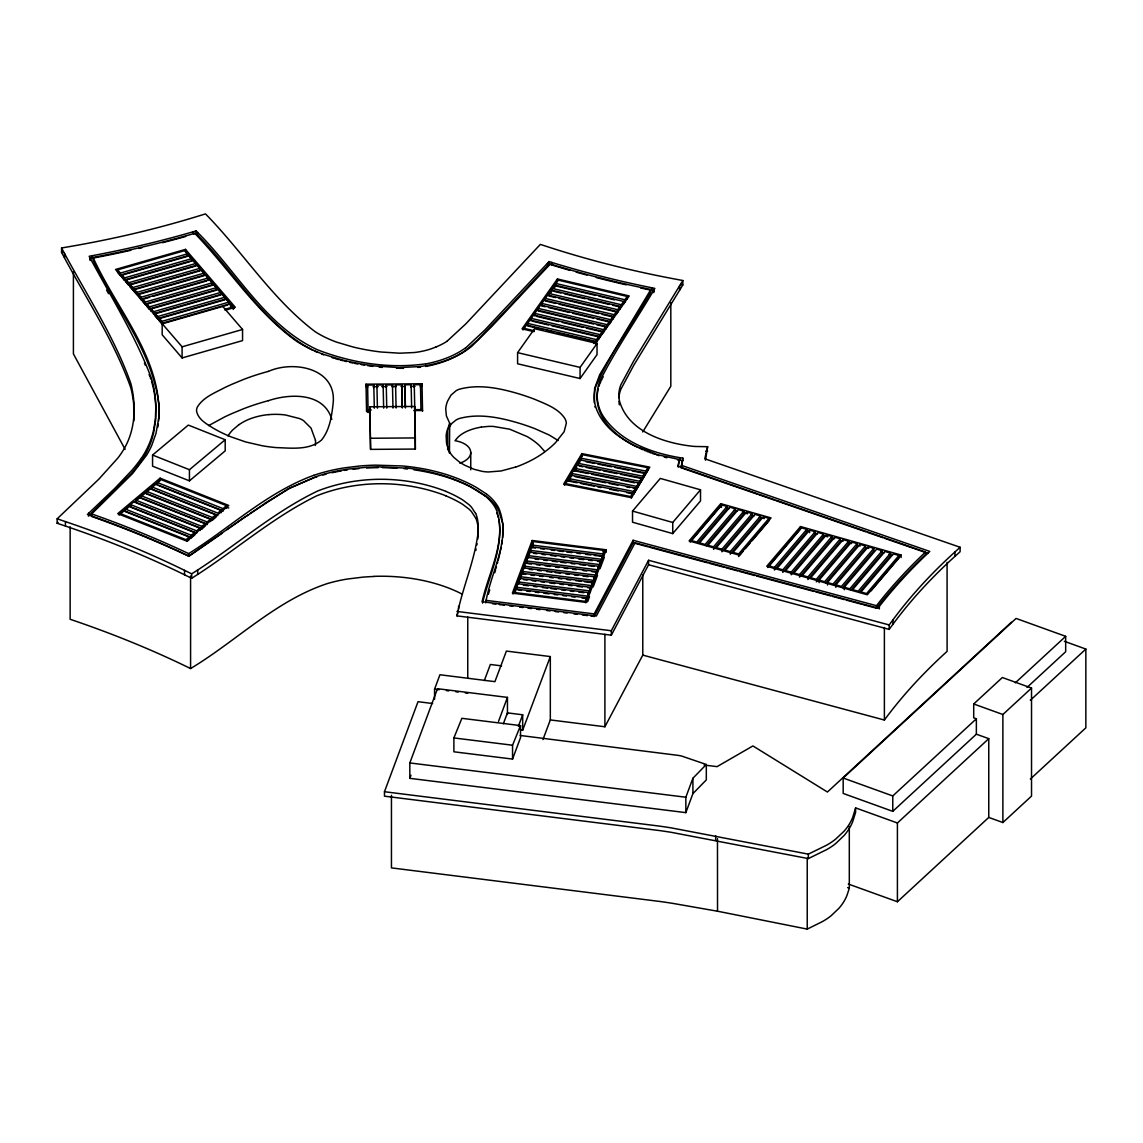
<?xml version="1.0" encoding="UTF-8"?>
<svg xmlns="http://www.w3.org/2000/svg" width="1143" height="1143" viewBox="0 0 1143 1143"><rect width="100%" height="100%" fill="white"/><g stroke="black" fill="none" stroke-linecap="round" stroke-linejoin="round"><path stroke-width="1.5" d="M158.977 414.995L158.848 403.35M158.848 418.024L158.977 412.452M133.86 420.981L133.674 404.193A331.056 191.138 0 0 0 132.731 396.835L131.759 391.749A208.155 120.172 0 0 0 130.688 387.477C113.671 339.728 85.168 297.037 61.579 252.432L61.579 247.988L70.723 246.402A700.902 404.665 0 0 0 197.125 216.47L205.483 213.898C243.03 252.074 272.148 299.195 315.139 331.684A101.227 58.45 0 0 0 336.928 342.243L352.93 346.958A143.547 82.867 0 0 0 381.19 352.015L399.636 353.201L414.08 352.544A54.092 31.232 0 0 0 431.111 348.844L435.883 347.043M158.634 421.053L158.848 415.481M158.634 418.509L155.948 433.568L151.733 445.427A198.982 114.886 0 0 1 146.533 455.3L132.488 473.616L91.683 513.921L91.683 516.465A864.722 499.248 0 0 1 188.666 556.17L247.917 514.95M502.677 537.696L502.806 523.694L498.791 510.678A78.153 45.12 0 0 0 486.246 496.333M157.877 427.096L158.305 424.082M502.349 540.268L501.691 544.382M476.917 544.897L477.117 543.725M501.12 547.483L500.477 550.569M475.831 550.426L476.131 548.969M855.607 807.901L852.849 816.988A105.042 60.65 0 0 1 844.22 831.047L835.676 839.105A78.253 45.177 0 0 1 826.646 845.177L808.33 854.135L671.155 827.861A454.157 262.204 0 0 0 659.625 826.132L384.477 791.728L384.477 796.171L659.625 830.575A454.157 262.204 0 0 1 671.155 832.304L808.33 858.593L826.646 849.62A78.253 45.177 0 0 0 835.69 843.563L844.134 835.462A105.042 60.65 0 0 0 852.778 821.417L855.607 812.344L855.607 807.901L897.412 822.989L988.766 738.664L976.365 734.192L892.769 811.344L843.177 793.442L843.177 778.026L1016.084 618.434L1065.676 636.337L1065.676 651.739L1026.957 687.486M153.533 430.74L155.562 418.038L155.819 405.236A369.646 213.412 0 0 0 155.462 399.579L155.334 398.193A310.096 179.037 0 0 0 154.005 388.763A250.946 144.875 0 0 0 151.162 377.704C135.088 335.085 110.657 296.251 89.154 256.275L92.112 255.718A721.447 416.523 0 0 0 193.338 231.729L196.096 230.929C236.372 270.191 264.662 325.598 317.654 349.872C351.715 362.974 389.306 369.018 425.61 363.831M153.533 433.283L155.562 420.581L155.819 407.78A369.646 213.412 0 0 0 155.462 402.122L155.334 400.736A310.096 179.037 0 0 0 154.005 391.292A250.946 144.875 0 0 0 151.533 381.391M500.134 552.112L499.434 555.198M598.203 388.991C591.703 415.566 615.42 437.169 637.423 447.17M158.634 402.865C151.848 350.101 114.972 306.91 93.069 259.961L93.069 257.432A724.562 418.324 0 0 0 194.739 233.343C229.229 268.848 256.232 312.525 296.966 341.5A124.973 72.152 0 0 0 323.84 354.473L343.071 360.174A167.564 96.741 0 0 0 376.418 366.117L398.978 367.575L418.809 366.632A78.981 45.606 0 0 0 443.341 361.359L446.799 360.131A90.54 52.278 0 0 0 471.902 346.143L491.49 326.784L550.326 264.004A724.591 418.338 0 0 0 650.867 289.508L650.867 292.036C633.093 323.898 610.062 353.201 595.66 386.848C589.145 407.322 604.718 427.411 621.292 437.855A128.259 74.052 0 0 0 636.194 446.384L658.082 454.828L679.442 459.529L677.842 466.187L925.501 552.026L925.501 554.569A831.047 479.803 0 0 0 876.481 608.219L862.979 604.59M678.242 467.073L679.442 459.529M682.914 458.172L681.214 467.801L682.914 458.172C652.782 453.528 619.492 441.97 602.39 414.952C596.403 404.493 595.289 391.206 600.361 380.148C616.348 348.372 636.88 319.068 654.853 288.407L651.896 287.807A721.49 416.552 0 0 1 551.783 262.433L549.054 261.59L484.818 330.027L465.715 347.901M447.099 341.185L465.815 323.883L540.325 244.416L548.611 247.088A700.93 404.679 0 0 0 673.713 278.806L682.814 280.521L633.951 360.488L620.835 384.862A84.811 48.963 0 0 0 618.834 396.178A99.184 57.264 0 0 0 619.349 400.407C627.693 431.797 665.126 443.498 693.958 446.399A56.336 32.518 0 0 0 697.273 446.513L707.646 446.713L704.76 458.757L960.106 547.268L960.106 551.712L954.948 556.37A807.187 466.03 0 0 0 892.926 624.264L889.183 629.393L648.567 564.742L648.567 560.284L889.183 624.95L892.969 619.82A807.187 466.03 0 0 1 954.976 551.94L960.106 547.268M705.474 460.2L707.646 446.713M499.034 556.855L498.205 560.156M849.306 826.36L849.306 888.297L846.949 895.426A98.384 56.807 0 0 1 839.019 908.214L831.161 915.686A72.538 41.877 0 0 1 822.446 921.572L807.229 929.102L717.533 911.214L717.475 838.662M497.348 563.456L497.776 561.799M496.005 568.4L496.448 566.757M494.79 572.714L495.591 569.843M488.39 594.26L489.704 589.959M681.214 465.258L929.802 551.426L928.159 552.969A827.946 478.003 0 0 0 879.324 606.419L878.053 608.09L635.051 542.782L596.346 616.006L482.132 601.718C488.447 572.272 507.121 540.882 496.634 510.321M482.532 602.975C489.133 575.772 503.349 548.126 498.905 519.451M485.732 602.875C490.418 572.286 511.821 539.467 498.791 508.149A78.153 45.12 0 0 0 486.246 493.805M648.567 564.742L611.319 635.194L456.957 615.877C462.072 589.388 473.402 563.928 477.474 536.939A245.659 141.832 0 0 0 478.103 531.324L478.26 526.623M456.957 615.877L457.757 613.32M515.536 467.073L501.091 470.973L488.375 471.973A27.789 16.045 0 0 1 482.089 471.345L473.988 469.273L464.815 465.258A63.136 36.447 0 0 1 458.672 461.429L453.957 457.486A50.263 29.018 0 0 1 449.499 451.728L447.027 445.141A114.686 66.208 0 0 1 446.47 442.341L446.156 435.769A64.494 37.233 0 0 1 447.685 429.096L449.685 423.196L446.384 415.938L445.741 408.937A71.538 41.305 0 0 1 447.57 401.15L450.956 395.149L456.228 390.606A17.974 10.373 0 0 1 459.486 389.177C479.374 383.791 500.405 388.334 519.679 394.106A179.522 103.642 0 0 1 534.995 399.421C545.725 404.079 558.184 408.265 564.885 418.524A31.918 18.431 0 0 1 566.328 423.267L564.128 431.74L555.369 442.827A135.846 78.424 0 0 1 545.454 451.385A110.385 63.737 0 0 1 515.607 467.144M449.442 453.214L449.685 423.196M598.946 386.463L599.389 385.191M384.477 791.728L418.024 701.688L432.611 703.516M434.569 699.387L434.569 689.129L439.926 674.756L494.919 681.657L506.392 651.081L550.326 656.568L550.326 719.933L542.954 739.564M520.236 735.478L678.599 755.437A35.376 20.417 0 0 1 681.657 756.066L706.317 764.481L692.915 778.226L692.915 793.628L685.843 812.63L409.823 778.34L409.823 762.938L437.483 688.7L507.449 697.387L507.449 714.504M409.823 778.34L410.966 775.254M498.519 721.376L507.449 697.387M503.363 723.748L507.421 712.875L522.68 714.789L522.68 730.191L520.779 729.948M512.55 759.081L520.522 737.664L520.522 725.605L461.872 718.318L453.885 737.935L453.885 751.794L512.55 759.081L512.55 745.222L520.522 725.605M685.843 812.63L685.843 797.228L692.915 778.226M532.152 540.496L512.378 593.16L586.402 602.432L606.176 549.769L532.152 540.496L532.152 543.039L512.993 594.06M515.55 588.974L514.236 592.474L585.202 601.361L586.53 597.846L515.55 588.974L515.55 591.502M517.093 587.416L516.207 589.759L517.522 583.702L588.502 592.588L587.188 598.632L581.987 597.989M519.508 580.973L518.179 584.487L519.508 578.429L590.474 587.316L589.159 593.374L590.474 587.316M520.165 579.215L521.479 573.172L592.46 582.058L591.145 588.102L587.673 587.673M525.609 574.386L522.137 573.957L523.465 567.9L594.431 576.786L593.117 582.83L584.459 581.758M524.994 566.342L524.123 568.685L525.437 562.642L596.417 571.514L595.089 577.572L596.417 571.514M527.409 557.37L526.094 563.413L527.409 557.37L598.389 566.256L597.075 572.3L591.874 571.657M528.08 558.155L529.395 552.098L600.361 560.984L599.046 567.042L600.361 560.984M530.923 550.54L530.052 552.883L531.366 546.84L602.347 555.712L601.032 561.77L597.56 561.342M535.495 548.054L532.024 547.626L533.352 541.568L604.318 550.455L603.004 556.498L594.346 555.427M522.137 573.957L523.023 571.614M532.024 547.626L533.352 544.111M484.318 680.571L490.361 664.483L501.591 665.869M518.336 726.362L522.68 714.789M522.68 730.191L550.326 656.568M587.188 598.632L588.502 592.588M591.145 588.102L592.46 582.058M593.117 582.83L594.431 576.786M597.075 572.3L598.389 566.256M601.032 561.77L602.347 555.712M603.004 556.498L604.318 550.455M585.645 602.732L586.53 597.846M587.631 601.675L589.488 596.746M593.188 586.873L597.518 575.343M599.989 568.757L604.318 557.241M599.861 383.948L600.904 381.448M601.475 380.205L602.032 379.033M602.604 377.876L603.204 376.719M590.817 616.02L594.203 616.448L594.203 613.905L633.122 540.282L876.495 605.69A831.047 479.803 0 0 1 925.516 552.04M594.203 616.448L633.122 542.825L633.122 540.282M611.319 635.194L611.319 630.75L648.567 560.284M550.326 719.933L604.904 726.762L642.78 655.11L642.78 575.029M448.813 427.782L451.742 423.496L456.228 419.895A17.974 10.373 0 0 1 459.486 418.467C479.374 413.08 500.405 417.624 519.679 423.396A179.522 103.642 0 0 1 534.995 428.711L549.412 435.126L558.141 440.541M581.858 453.614L563.599 484.189L631.565 497.705L649.81 467.144L581.858 453.614L581.858 456.157L564.513 485.189M577.172 482.775L568.628 481.074L568.628 478.531L570.657 475.131L635.665 488.075L635.665 490.618L633.636 494.019L626.793 492.647M571.671 475.974L571.671 473.431L573.7 470.044L638.708 482.975L638.708 485.518L636.68 488.918L633.265 488.232M588.402 473.602L574.715 470.887L574.715 468.344L576.729 464.944L641.752 477.888L641.752 480.431L639.723 483.818L639.723 481.289L641.752 477.888M577.744 465.787L577.744 463.244L579.772 459.857L644.795 472.788L644.795 475.331L642.766 478.731L620.52 474.302M580.787 460.7L580.787 458.157L582.816 454.757L647.838 467.701L647.838 470.23L645.809 473.631L632.122 470.916M568.628 481.074L569.971 478.803M574.715 470.887L576.729 467.487M632.636 493.176L630.607 496.562L565.585 483.632L567.614 480.231L632.636 493.176L631.279 497.977M633.636 494.019L633.636 491.476L635.665 488.075M636.68 488.918L636.68 486.375L638.708 482.975M642.766 478.731L642.766 476.188L644.795 472.788M645.809 473.631L645.809 471.087L647.838 467.701M642.737 431.954L670.812 386.248L670.812 302.609M650.867 289.508L599.661 374.747L594.631 388.42L594.346 402.793M682.814 280.521L682.814 284.964L633.951 364.931L620.835 389.306A84.811 48.963 0 0 0 618.906 397.693M141.503 457.943L138.989 461.501A280.435 161.906 0 0 1 131.374 470.902L114.757 488.39L87.382 514.521L90.054 515.464A861.622 497.448 0 0 1 186.695 555.012L189.066 556.141L222.399 533.095M141.503 460.486L138.989 464.029A280.435 161.906 0 0 1 131.374 473.431L88.411 516.107M595.917 342.971L629.25 295.951L557.413 278.963L522.037 328.841L534.01 331.67M523.051 329.956L558.255 280.135L627.221 296.437L627.221 298.98M517.593 352.644L534.567 328.713L597.032 343.486L597.032 354.616L580.072 378.533L517.593 363.774L517.593 352.644L580.072 367.403L597.032 343.486M593.831 343.543L595.403 341.328L526.423 325.012M556.912 332.827L596.575 342.2L596.575 339.657L598.932 336.328L529.966 320.026M551.84 325.798L600.118 337.214L600.118 334.67L602.475 331.341L533.495 315.039M586.402 328.155L603.647 332.227L603.647 329.684L606.004 326.355L537.039 310.053M596.846 324.798L607.19 327.241L607.19 324.698L609.548 321.369L540.568 305.067M596.932 318.997L610.719 322.255L610.719 319.711L613.077 316.382L544.111 300.08M602.19 314.411L614.262 317.268L614.262 314.725L616.62 311.396L547.64 295.094M559.17 298.423L617.791 312.282L617.791 309.739L620.149 306.41L551.183 290.108L551.183 292.651M612.705 305.252L621.335 307.296L621.335 304.752L623.692 301.423L554.726 285.121L554.726 287.665M624.864 302.309L624.864 299.766L627.221 296.437M632.536 511.078L660.311 478.417L700.516 489.804L700.516 500.934L672.741 533.595L632.536 522.208L632.536 511.078L672.741 522.465L700.516 489.804M720.776 503.663L689.1 540.925L739.378 555.169L771.054 517.908L720.776 503.663L720.776 506.206L690.229 542.125M721.49 504.863L691.186 540.51L696.773 542.096L727.077 506.449L721.49 504.863L721.49 507.406M697.887 543.311L727.077 508.992L727.077 506.449M735.449 508.821L705.145 544.468L699.559 542.882L729.863 507.249L735.449 508.821L735.449 511.364L706.274 545.682M743.836 511.207L713.532 546.84L707.946 545.254L738.249 509.621L743.836 511.207L743.836 513.736L713.532 549.383M721.905 549.212L752.208 513.578L746.622 511.993L716.318 547.64L721.905 549.212L721.905 551.755L752.208 516.122L752.208 513.578M730.277 551.598L760.595 515.95L755.009 514.364L724.691 550.012L730.277 551.598L730.277 554.126L760.595 518.493L760.595 515.95M738.664 553.969L768.968 518.322L763.381 516.736L733.077 552.383L738.664 553.969L738.664 556.512L743.15 551.226M745.393 548.583L749.894 543.311M752.137 540.668L768.968 520.865L768.968 518.322M800.529 526.552L766.739 566.285L867.294 594.774L901.07 555.041L800.529 526.552L800.529 529.08L767.867 567.5M774.411 567.457L806.829 529.323L801.243 527.752L768.825 565.871L774.411 567.457L774.411 570L806.829 531.866L806.829 529.323M809.615 530.123L777.197 568.242L782.784 569.828L815.202 531.709L809.615 530.123L809.615 532.667M791.17 572.2L823.589 534.081L818.002 532.495L785.584 570.628L791.17 572.2L791.17 574.743L823.589 536.624L823.589 534.081M799.543 574.586L831.961 536.453L826.375 534.867L793.956 573L799.543 574.586L799.543 577.115L831.961 538.996L831.961 536.453M807.93 576.958L840.348 538.824L834.761 537.239L802.343 575.372L807.93 576.958L807.93 579.501L840.348 541.368L840.348 538.824M848.72 541.211L816.302 579.33L810.716 577.744L843.134 539.625L848.72 541.211L848.72 543.739L816.302 581.873M819.102 582.659L819.102 580.115L851.521 541.996L857.107 543.582L857.107 546.125L825.803 582.93M857.107 543.582L824.689 581.701L819.102 580.115M827.475 585.03L827.475 582.501L859.893 544.368L865.48 545.954L865.48 548.497L834.176 585.302M865.48 545.954L833.061 584.073L827.475 582.501M835.862 587.416L835.862 584.873L868.266 546.74L873.852 548.326L873.852 550.869L842.562 587.673M873.852 548.326L841.434 586.459L835.862 584.873M844.234 589.788L844.234 587.245L876.652 549.126L882.239 550.697L882.239 553.241L850.935 590.059M882.239 550.697L849.82 588.831L844.234 587.245M890.611 553.083L858.193 591.202L852.607 589.617L885.025 551.497L890.611 553.083L890.611 555.612L859.322 592.431M898.998 555.455L866.58 593.574L860.993 591.988L893.412 553.869L898.998 555.455L898.998 557.998L871.052 590.86M549.054 261.59L549.054 264.119L506.778 309.382L477.503 340.043L465.715 350.444M692.915 793.628L706.317 779.883L706.317 764.481M445.899 495.791C405.022 479.903 357.545 479.517 316.697 495.833C271.763 517.85 233.915 551.755 191.667 578.272L184.537 574.786A840.934 485.504 0 0 0 65.422 526.051L57.15 523.265L57.15 518.808L98.812 479.188L117.886 458.014A182.466 105.356 0 0 0 126.644 444.07C133.245 430.368 135.145 414.78 133.674 399.75A331.056 191.138 0 0 0 132.731 392.392L131.759 387.291A208.155 120.172 0 0 0 130.688 383.034C113.671 335.285 85.168 292.594 61.579 247.988M57.15 523.265L58.093 522.38M1011.441 622.192L827.432 792.028L752.923 745.936L717.061 766.639L704.102 765.024M976.365 734.192L976.365 718.79L973.707 717.818L973.707 703.974L1002.354 677.528L1031.529 688.057L1031.529 796.085L1002.882 822.531L988.766 817.431L897.412 901.756L848.335 884.039M892.769 811.344L892.769 795.942L976.365 718.79M1015.341 682.814L1065.676 636.337M1002.882 822.531L1002.882 714.504L1031.529 688.057M1030.329 700.302L1085.85 649.067L1064.347 641.294M1030.329 779.069L1085.85 727.834L1085.85 649.067M152.562 455.043L188.324 425.082L225.2 439.741L225.2 450.871L189.438 480.846L152.562 466.173L152.562 455.043L189.438 469.716L225.2 439.741M160.077 478.16L117.729 513.664L186.409 540.982L228.771 505.477L160.077 478.16L160.077 480.703L134.117 502.463M125.187 508.992L128.716 506.035L194.839 532.338L194.839 534.867L191.31 537.839L125.187 511.535L125.187 508.992L191.31 535.295L194.839 532.338M200.125 527.895L196.596 530.852L196.596 533.395L130.473 507.092L130.473 504.563L134.002 501.606L200.125 527.895L200.125 530.438M204.254 526.98L201.897 528.952L135.774 502.663L135.774 500.12L139.303 497.162L205.426 523.451L205.426 525.994M210.726 519.022L207.197 521.98L207.197 524.523L141.06 498.219L141.06 495.676L144.589 492.719L210.726 519.022L210.726 521.565M146.361 491.247L149.89 488.29L216.013 514.579L216.013 517.122L212.484 520.079L146.361 493.79L146.361 491.247L212.484 517.536L216.013 514.579M217.784 515.636L151.648 489.347L151.648 486.804L155.177 483.846L221.313 510.135L221.313 512.678M156.948 484.903L156.948 482.36L160.477 479.403L226.6 505.706L226.6 508.249M119.086 515.064L131.388 504.749M189.538 536.767L186.009 539.725L119.886 513.436L123.415 510.478L189.538 536.767L189.538 539.31L187.195 541.282M201.897 528.952L201.897 526.409L205.426 523.451M221.313 510.135L217.784 513.107L151.648 486.804M158.606 485.561L223.071 511.207L223.071 508.664L226.6 505.706M239.116 424.51L232.643 429.997A69.409 40.076 0 0 0 228 435.912M226.971 529.623L245.716 516.479M246.602 516.15L265.362 503.191M250.131 513.407L287.893 489.061L315.668 476.745A122.987 71.009 0 0 1 349.558 468.959L365.16 467.401A145.261 83.868 0 0 1 378.99 466.873L405.594 468.087M188.666 556.17L188.666 553.626C230.286 527.623 267.033 492.333 313.739 475.331M70.137 526.737L70.137 619.277A850.263 490.89 0 0 1 190.581 668.555C236.372 641.052 275.634 600.704 327.112 583.644A109.056 62.965 0 0 1 347.158 579.058L362.702 577.158A134.345 77.567 0 0 1 373.99 576.501M191.667 578.272L191.667 573.829C234.301 547.168 272.334 512.693 317.868 490.904C358.473 475.131 405.408 475.574 445.899 491.347M265.062 503.177L290.722 487.632L313.739 477.86A125.501 72.452 0 0 1 317.04 476.788M208.569 425.625L224.785 416.852A277.906 160.449 0 0 1 232.043 413.523L243.902 408.608A177.422 102.441 0 0 1 268.405 400.679M193.681 234.172L193.338 231.729M194.896 233.815L196.096 233.472C235.115 271.92 263.033 324.441 312.996 350.344M225.085 310.239L235.315 307.31L185.495 249.388L115.529 269.462L182.094 346.815L182.094 357.945L242.559 340.6L242.559 329.47L222.642 306.324M117.615 269.862L184.795 250.588L187.552 253.817L187.552 256.346L120.386 275.62L117.615 272.405L117.615 269.862L120.386 273.077L120.386 275.62M120.386 273.077L187.552 253.817M190.024 261.661L124.544 280.449L121.772 277.22L121.772 274.691L188.938 255.418L191.71 258.632L191.71 261.175M121.772 274.691L124.544 277.906L191.71 258.632M125.916 279.506L193.096 260.247L195.867 263.462L195.867 266.005L128.688 285.264L125.916 282.05L125.916 279.506L128.688 282.735L128.688 285.264M128.688 282.735L195.867 263.462M130.073 284.336L197.239 265.076L200.011 268.291L200.011 270.834L132.845 290.093L130.073 286.879L130.073 284.336L132.845 287.55L132.845 290.093M132.845 287.55L200.011 268.291M134.231 289.165L201.397 269.905L204.168 273.12L204.168 275.663L137.003 294.923L137.003 292.379L134.231 289.165L134.231 291.708L136.074 293.851M137.003 292.379L204.168 273.12M138.374 296.537L138.374 293.994L205.554 274.72L208.326 277.949L208.326 280.478M138.374 293.994L141.146 297.209L208.326 277.949M142.532 298.823L209.698 279.549L212.469 282.764L212.469 285.307L145.304 304.581L142.532 301.352L142.532 298.823L145.304 302.038L145.304 304.581M139.303 297.609L141.146 299.752L149.547 297.337M152.905 296.38L206.64 280.964M145.304 302.038L212.469 282.764M146.69 303.638L213.855 284.378L216.627 287.593L216.627 290.136L149.462 309.396L146.69 306.181L146.69 303.638L149.462 306.867L149.462 309.396M149.462 306.867L216.627 287.593M150.833 308.467L218.013 289.208L220.785 292.422L220.785 294.965L153.605 314.225L153.605 311.682L150.833 308.467L150.833 311.01M153.605 311.682L220.785 292.422M154.991 313.296L222.156 294.037L224.928 297.251L224.928 299.795L157.763 319.054L154.991 315.839L154.991 313.296L157.763 316.511L157.763 319.054M157.763 316.511L224.928 297.251M227.4 305.095L161.906 323.883L159.148 320.669L159.148 318.125L226.314 298.852L229.086 302.081L229.086 304.609M159.148 318.125L161.906 321.34L229.086 302.081M163.292 322.955L230.472 303.681L233.229 306.896L233.229 309.439M224.842 309.31L233.229 306.896M182.094 346.815L242.559 329.47M268.405 371.389C293.908 360.045 337.099 368.332 333.113 403.55C331.699 416.138 329.727 429.954 321.497 440.069C309.196 450.542 291.308 448.056 276.335 447.599A102.57 59.222 0 0 1 262.347 445.784L245.774 441.97L230.872 436.812A129.988 75.052 0 0 1 213.398 428.268C206.812 424.024 198.253 419.624 196.596 411.237A23.746 13.716 0 0 1 197.268 407.179C203.24 397.192 214.97 392.806 224.785 387.563A277.906 160.449 0 0 1 232.043 384.234L243.902 379.319A177.422 102.441 0 0 1 268.405 371.389M268.405 400.679C290.108 393.363 323.855 392.378 331.841 419.31M89.711 258.704L92.112 258.261A721.447 416.523 0 0 0 130.816 250.303M61.579 252.432L63.294 252.132M344.343 470.402L347.229 469.973M481.403 427.096L488.104 426.425A33.89 19.574 0 0 1 493.376 426.425L509.735 429.211L527.08 436.555A83.896 48.435 0 0 1 539.753 445.87L544.768 451.585M418.081 367.432L420.61 367.117M353.058 469.216L358.931 468.616M378.233 467.644L375.547 467.687A148.061 85.482 0 0 0 366.632 468.044M403.565 368.317L396.464 368.275M366.003 386.72L366.003 384.177L422.01 383.777L422.553 411.266M367.589 387.606L367.589 385.062L373.804 385.02L374.318 408.18M376.919 387.534L376.919 385.005L383.134 384.948L383.648 408.122M386.248 387.477L386.248 384.934L392.478 384.891L392.978 408.051M395.578 387.406L395.578 384.862L401.807 384.82L402.307 407.98M405.351 406.937L404.922 384.791L411.137 384.748L411.651 407.908M414.252 387.263L414.252 384.734L420.467 384.677L420.981 410.38M373.004 386.677L378.262 386.634M381.762 386.605L387.006 386.563M392.263 386.534L395.764 386.505M401.007 386.463L404.508 386.434M411.509 386.391L415.009 386.363M369.875 406.779L414.638 406.451L415.338 437.926L415.338 449.056L370.561 449.385L369.875 406.779L370.561 449.385M371.246 409.994L368.132 410.008L368.132 412.552L367.589 385.062M421.024 409.623L414.795 409.665L414.252 384.734M366.589 410.923L370.089 410.894M413.837 410.58L422.596 410.508M370.561 438.255L415.338 437.926M382.262 467.616L396.978 468.101M705.702 451.128L707.646 451.156M382.276 367.432L379.076 367.117M453.885 737.935L512.55 745.222M409.823 762.938L685.843 797.228M602.647 551.869L606.176 552.298L606.176 549.769M532.024 545.082L603.004 553.969M540.682 548.697L544.139 549.14M551.069 549.997L554.526 550.44M557.998 550.869L563.185 551.526M566.657 551.955L571.843 552.598M577.044 553.255L580.501 553.683M585.687 554.341L590.888 554.984M530.052 550.34L601.032 559.227M533.51 553.326L536.981 553.755M542.168 554.398L545.625 554.841M550.826 555.484L556.012 556.141M561.213 556.784L564.671 557.227M569.871 557.87L573.329 558.298M578.515 558.956L583.716 559.599M588.902 560.256L592.374 560.684M528.08 555.612L599.046 564.499M534.995 559.013L538.453 559.456M543.654 560.099L547.111 560.541M552.312 561.184L557.498 561.842M560.97 562.27L566.156 562.913M571.357 563.57L574.815 563.999M580.001 564.656L585.202 565.299M588.659 565.742L593.86 566.385M526.094 560.884L597.075 569.757M527.823 563.642L531.295 564.071M536.481 564.713L539.939 565.156M545.14 565.799L550.326 566.457M555.527 567.099L558.984 567.542M564.185 568.185L567.642 568.614M572.829 569.271L576.301 569.7M583.216 570.571L586.688 571M524.123 566.142L595.089 575.029M529.309 569.343L532.767 569.771M537.967 570.414L541.425 570.857M546.625 571.5L551.812 572.157M555.284 572.586L560.47 573.243M565.671 573.886L569.128 574.315M574.315 574.972L577.786 575.4M582.973 576.058L588.174 576.701M522.137 571.414L593.117 580.301M530.795 575.029L534.252 575.472M539.453 576.115L542.911 576.558M549.84 577.415L553.298 577.858M558.498 578.501L561.956 578.929M567.142 579.587L570.614 580.015M575.801 580.673L581.001 581.316M520.165 576.672L591.145 585.559M523.623 579.658L527.08 580.087M532.281 580.73L535.738 581.173M540.939 581.816L544.397 582.258M549.597 582.901L554.784 583.559M559.984 584.202L563.442 584.63M568.628 585.287L572.1 585.716M577.286 586.373L582.487 587.016M518.179 581.944L589.159 590.831M523.38 585.13L528.566 585.788M533.767 586.43L537.224 586.873M542.425 587.516L547.611 588.174M551.083 588.602L556.27 589.259M561.47 589.902L564.928 590.331M570.114 590.988L573.586 591.417M578.772 592.074L583.973 592.717M516.207 587.216L587.188 596.089M517.936 589.974L521.408 590.402M526.594 591.06L530.052 591.488M535.253 592.131L538.71 592.574M543.911 593.217L549.097 593.874M554.298 594.517L557.755 594.946M562.942 595.603L566.414 596.032M571.6 596.689L575.072 597.117M485.732 600.332L594.203 613.905M492.504 603.718L495.891 604.147M499.291 604.561L504.377 605.204M509.464 605.833L512.85 606.261M519.622 607.119L523.023 607.533M528.095 608.176L531.495 608.59M536.581 609.233L539.967 609.662M546.74 610.505L550.14 610.933M555.227 611.562L558.613 611.991M563.699 612.634L567.085 613.048M573.872 613.905L577.258 614.32M582.344 614.963L587.431 615.591M456.957 611.434L611.319 630.75M434.569 689.129L439.298 689.715M446.399 690.601L448.77 690.901M455.871 691.786L458.243 692.087M465.344 692.972L467.701 693.272M372.732 366.374L367.803 365.674M677.456 459.9L682.914 460.7M364.488 365.16L361.174 364.603M717.475 911.214L672.67 903.356A463.429 267.562 0 0 0 660.997 901.613L391.449 867.894L391.449 795.342M680.542 284.536L682.814 284.964M357.888 364.003L354.601 363.374M580.787 458.157L645.809 471.087M585.93 461.715L594.474 463.415M597.903 464.101L611.591 466.83M615.005 467.501L628.707 470.23M577.744 463.244L642.766 476.188M579.458 466.13L582.887 466.815M586.302 467.487L599.989 470.216M603.418 470.902L617.106 473.616M574.715 468.344L639.723 481.289M591.817 474.288L617.477 479.403M620.906 480.074L634.594 482.803M571.671 473.431L636.68 486.375M575.086 476.66L588.774 479.388M592.203 480.06L605.89 482.789M609.305 483.475L617.863 485.175M626.421 486.875L629.836 487.561M568.628 478.531L633.636 491.476M580.601 483.46L594.289 486.175M597.718 486.861L601.132 487.547M609.69 489.247L618.249 490.947M640.623 288.007A721.49 416.552 0 0 0 651.896 290.351L654.296 290.836M352.973 363.031L349.715 362.331M624.864 299.766L555.898 283.464L555.898 285.993L595.56 295.38M599.003 296.194L614.52 299.852M621.335 304.752L552.355 288.45L552.355 290.994M554.084 291.394L560.984 293.022M564.428 293.837L585.13 298.737M588.574 299.552L609.262 304.438M617.791 309.739L548.826 293.437L548.826 295.98L555.727 297.609M614.262 314.725L545.282 298.423L545.282 300.966L555.641 303.409M559.084 304.224L598.746 313.596M610.719 319.711L541.753 303.409L541.753 305.953L545.197 306.767M548.654 307.581L569.343 312.468M572.786 313.282L593.474 318.183M607.19 324.698L538.21 308.396L538.21 310.939L593.388 323.983M603.647 329.684L534.681 313.382L534.681 315.925M536.41 316.325L558.813 321.626M562.27 322.44L582.959 327.341M600.118 334.67L531.138 318.368L531.138 320.912M532.867 321.312L548.383 324.983M596.575 339.657L527.609 323.355L527.609 325.898L543.125 329.57M546.568 330.384L553.469 332.013M524.066 328.341L534.41 330.784M344.886 361.202L346.5 361.588M664.226 457.1L666.812 457.757M343.271 360.802L340.043 359.959M633.122 542.825L648.324 546.911M650.024 547.368L707.488 562.813M709.174 563.27L724.391 567.357M726.076 567.814L737.907 570.986M739.592 571.443L754.809 575.529M756.495 575.986L813.959 591.431M815.659 591.874L830.861 595.96M832.561 596.417L844.391 599.604M846.077 600.061L861.293 604.147M642.78 655.11L884.382 720.033A816.516 471.416 0 0 1 947.104 651.367L947.076 562.385M338.442 359.531L335.256 358.631M725.805 507.635L729.163 508.578M734.177 510.007L737.535 510.95M742.564 512.378L747.593 513.807M750.937 514.75L754.294 515.707M759.323 517.136L764.353 518.551M805.644 530.538L809.044 531.495M814.159 532.952L817.574 533.91M822.689 535.367L827.803 536.81M831.204 537.781L834.619 538.739M839.719 540.196L843.134 541.153M848.249 542.611L851.649 543.568M856.764 545.025L860.179 545.997M865.294 547.44L868.694 548.411M880.624 551.783L884.039 552.755M889.154 554.198L892.554 555.169M549.054 264.119L550.597 264.604M551.455 264.862L551.783 264.962A721.49 416.552 0 0 0 570.057 270.391M659.154 455.671L656.425 454.828M332.127 357.673L333.685 358.159M655.082 454.385L652.41 453.457M57.15 518.808L65.422 521.608A840.934 485.504 0 0 1 184.552 570.343L191.667 573.829M682.757 468.344L727.82 483.96M729.377 484.503L757.338 494.19M758.895 494.733L774.425 500.12M775.983 500.648L866.094 531.881M867.651 532.424L883.182 537.81M884.739 538.353L912.7 548.04M914.257 548.583L928.245 553.426M973.707 703.974L1002.882 714.504M843.177 778.026L892.769 795.942M649.781 452.499L651.096 452.985M321.654 354.03L323.698 354.801M647.052 451.442L648.495 452.014M225.5 506.72L228.771 508.021M156.948 482.36L223.071 508.664M141.06 495.676L207.197 521.98M135.774 500.12L201.897 526.409M130.473 504.563L196.596 530.852M847.635 887.597L849.306 888.297M644.238 450.285L645.638 450.871M317.654 352.415L314.339 350.958M642.837 449.685L638.751 447.827M486.218 493.819L476.531 487.532A137.974 79.667 0 0 0 452.728 476.688A132.702 76.624 0 0 0 402.293 465.958L375.547 465.144A148.061 85.482 0 0 0 358.931 466.073L344.343 467.873A125.501 72.452 0 0 0 313.753 475.331M486.218 496.348L476.531 490.061A137.974 79.667 0 0 0 452.728 479.217A132.702 76.624 0 0 0 413.995 469.83M484.961 495.862L470.073 486.475A133.417 77.024 0 0 0 405.665 467.873M234.158 308.496L185.495 251.931L185.495 249.388M182.094 357.945L162.177 334.785L162.177 323.655M448.57 450.671L449.685 452.485M93.069 257.432C115.486 307.496 158.748 354.301 159.02 411.966M106.599 290.093L108.556 293.651M125.116 449.356L73.409 353.887L73.409 272.02M475.559 513.436L471.602 507.349A50.821 29.347 0 0 0 468.93 504.62L462.772 499.977A108.871 62.851 0 0 0 445.827 491.404M475.559 517.879L471.602 511.807A50.821 29.347 0 0 0 468.93 509.064L462.772 504.42A108.871 62.851 0 0 0 445.827 495.848M144.404 363.103L145.404 365.36M496.634 512.864L497.334 514.493M149.119 374.461L149.962 376.776M150.376 377.933L150.776 379.076M497.948 516.136L498.462 517.793M594.974 406.451L595.189 407.365M315.497 440.355L311.053 428.125L303.495 420.595A28.161 16.259 0 0 0 299.537 418.567L285.464 414.98A44.806 25.86 0 0 0 268.862 414.623M415.338 449.056L414.638 406.451M404.922 384.791L405.422 407.965M402.236 406.951L401.807 384.82M395.578 384.862L396.092 408.022M386.248 384.934L386.763 408.094M376.919 385.005L377.419 408.165M366.003 384.177L366.56 411.68M478.26 531.066L478.103 535.781A245.659 141.832 0 0 1 477.788 539.053M988.766 738.664L988.766 817.431M954.948 551.926L954.948 556.37M901.07 555.041L901.07 557.584M897.412 822.989L897.412 901.756M892.969 619.82L892.969 624.264M889.183 624.95L889.183 629.393M884.382 627.493L884.382 720.033M879.338 606.419L879.338 608.962M876.495 605.69L876.495 608.233M815.202 531.709L815.202 534.238L782.784 572.372L782.784 569.828M808.33 854.135L808.33 858.593M807.229 858.322L807.229 929.102M715.675 835.676L715.675 840.119M680.185 457.786L680.185 460.315M679.614 285.736L679.614 290.179M672.741 522.465L672.741 533.595M653.796 290.108L653.796 292.651M651.896 287.807L651.896 290.351M623.692 301.423L623.692 303.967M620.149 306.41L620.149 308.953M616.62 311.396L616.62 313.939M613.077 316.382L613.077 318.926M609.548 321.369L609.548 323.912M606.004 326.355L606.004 328.898M604.904 634.222L604.904 726.762M602.475 331.341L602.475 333.885M598.932 336.328L598.932 338.871M595.403 341.328L595.403 343.857M580.072 367.403L580.072 378.533M579.772 459.857L579.772 462.386M570.657 475.131L570.657 477.674M557.413 278.963L557.413 281.507M551.783 262.433L551.783 264.962M547.583 263.161L547.583 265.705M529.395 552.098L529.395 554.641M521.479 573.172L521.479 575.715M482.66 600.018L482.66 602.547M470.745 452.428L470.745 469.83M467.758 617.049L467.758 677.556M458.572 606.304L458.572 609.276M447.699 429.096L447.699 449.771M422.01 383.777L422.01 386.32M420.467 384.677L420.467 387.22M411.137 384.748L411.137 387.291M392.478 384.891L392.478 387.42M383.134 384.948L383.134 387.491M373.804 385.02L373.804 387.563M230.472 303.681L230.472 306.224M212.484 517.536L212.484 520.079M197.696 569.714L197.696 574.172M197.496 232.515L197.496 235.058M196.096 230.929L196.096 233.472M191.31 535.295L191.31 537.839M190.581 576.015L190.581 668.555M189.438 469.716L189.438 480.846M184.537 570.343L184.537 574.786M161.906 321.34L161.906 323.883M141.146 297.209L141.146 299.752M124.544 277.906L124.544 280.449M92.112 255.718L92.112 258.261M90.111 257.975L90.111 260.518M89.025 512.978L89.025 515.522M65.422 521.608L65.422 526.051M64.537 253.232L64.537 257.675M619.349 404.851A99.184 57.264 0 0 1 618.949 401.364M447.127 341.214A62.836 36.276 0 0 1 435.854 347.029M475.731 517.865A92.026 53.135 0 0 1 478.088 531.066M475.731 513.421A92.026 53.135 0 0 1 478.088 526.623M315.439 440.355A50.778 29.318 0 0 1 315.282 445.441M239.23 424.567A48.449 27.975 0 0 1 268.834 414.566M459.786 463.158A21.06 12.159 0 0 0 470.587 450.999A21.06 12.159 0 0 0 455 440.727L457.743 437.455A37.148 21.446 0 0 1 467.301 431.125A40.491 23.374 0 0 1 481.403 427.096M485.032 495.833A76.067 43.92 0 0 1 496.576 510.335M153.448 430.74A205.669 118.743 0 0 1 141.589 457.957M153.448 433.268A205.669 118.743 0 0 1 141.589 460.5M185.652 236.472A721.447 416.523 0 0 1 162.392 242.716M141.932 247.745A721.447 416.523 0 0 1 138.76 248.488M465.587 347.843A83.453 48.177 0 0 1 425.667 363.931M465.587 350.387A83.453 48.177 0 0 1 425.667 366.474M626.25 284.821A721.49 416.552 0 0 1 596.332 277.563M587.002 275.106A721.49 416.552 0 0 1 576.186 272.134M91.683 513.921A864.722 499.248 0 0 1 188.666 553.626M322.926 475.031A125.501 72.452 0 0 1 325.941 474.216M332.056 472.745A125.501 72.452 0 0 1 341.471 470.873M404.05 468.659A132.702 76.624 0 0 1 407.565 469.016M373.975 576.358A120.729 69.709 0 0 1 462.058 594.074"/></g></svg>
